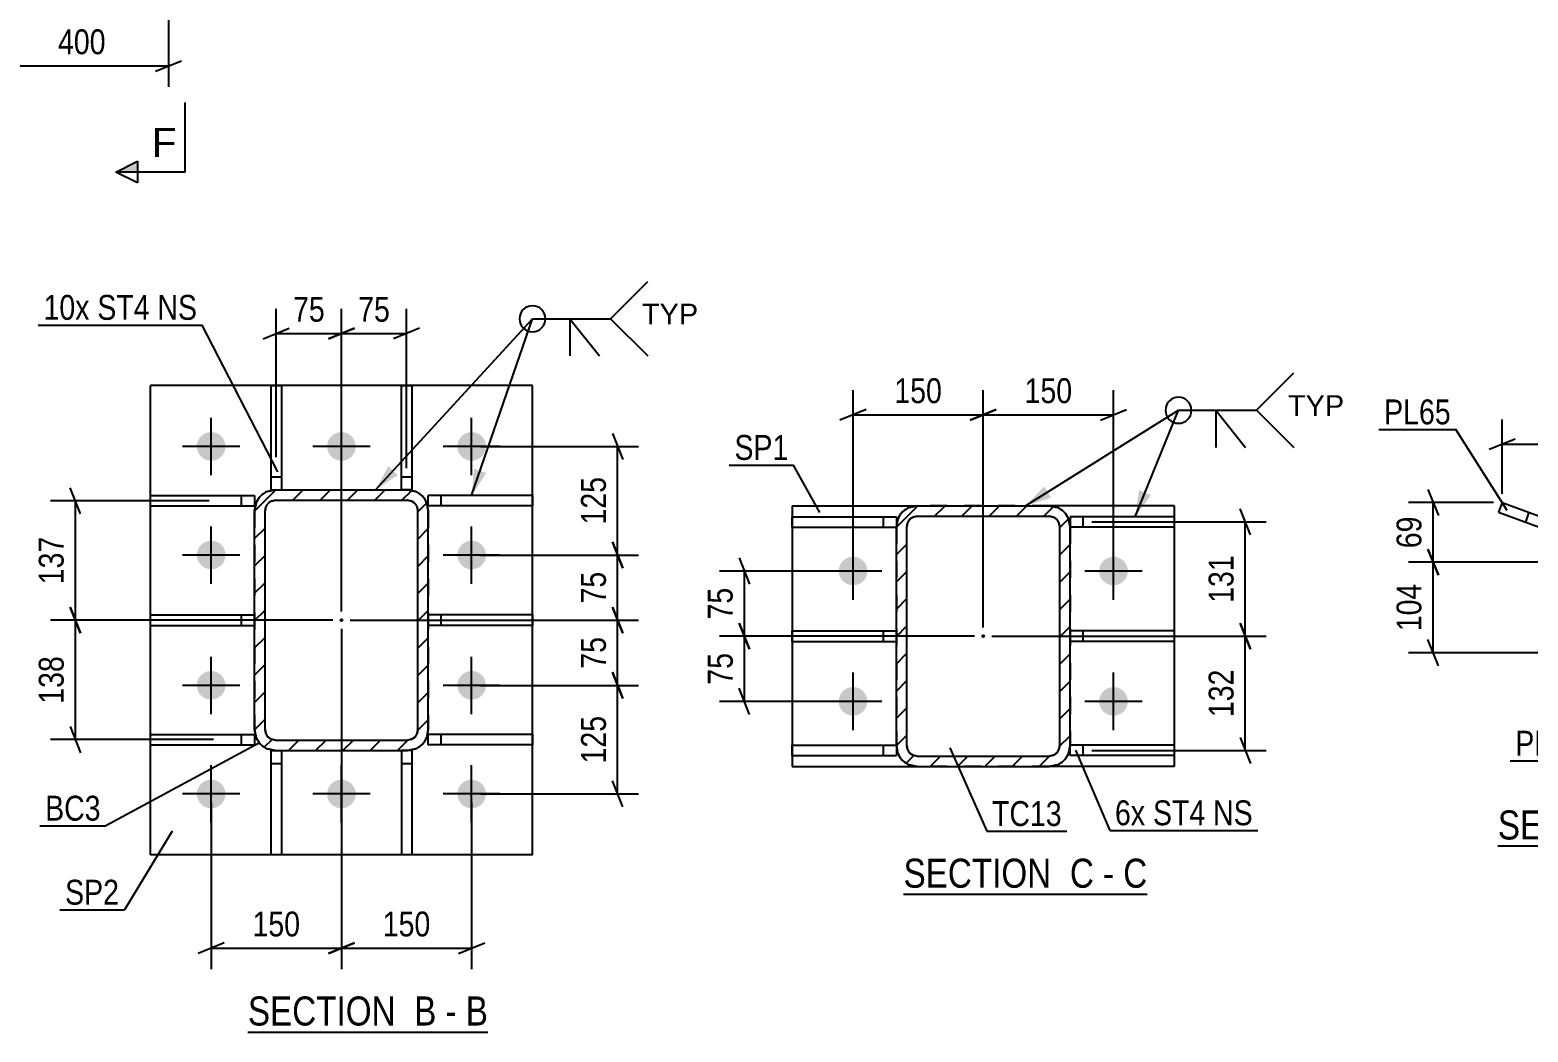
# Model space of a CAD drawing. Header units: millimetres. Extents: x 0 to 841, y 0 to 594.
# Drawn here: x 142.7 to 315.3, y 155.1 to 270.4 of the extents above; entities that cross this region are included whole.
import ezdxf

# ---------------------------------------------------------------- set-up
doc = ezdxf.new("R2010")
doc.units = ezdxf.units.MM
doc.linetypes.add('DXK_LINE_DOT2', pattern=[3.9198, 1.9599, -1.9599])
doc.styles.add('Arial', font='ARIAL.TTF', dxfattribs={"height": 0.2})
doc.styles.add('Arial Narrow', font='ARIALN.TTF', dxfattribs={"height": 0.2})

# ---------------------------------------------------------------- blocks, each defined once
blk = doc.blocks.new('Unknown-682121983-14 - 5598')
at = {"color": 6, "linetype": 'Continuous'}
blk.add_line((167.82, 155.09), (195.46, 155.09), dxfattribs=at)
at = {"color": 0, "linetype": 'Continuous'}
for points in [[(185.92, 155.84), (185.92, 159.34), (167.82, 159.34), (167.82, 155.84)], [(189.53, 155.84), (189.53, 159.34), (186.97, 159.34), (186.97, 155.84)], [(191.86, 155.84), (191.86, 159.34), (190.58, 159.34), (190.58, 155.84)], [(195.46, 155.84), (195.46, 159.34), (192.91, 159.34), (192.91, 155.84)]]:
    blk.add_wipeout(points, dxfattribs=at)
at = {"color": 7, "linetype": 'Continuous', "style": 'Arial Narrow'}
for s, p in [('SECTION ', (167.82, 155.84)), ('B', (186.97, 155.84)), ('B', (192.91, 155.84)), ('-', (190.58, 155.84))]:
    blk.add_text(s, height=3.34, dxfattribs=at).set_placement(p)
blk = doc.blocks.new('Unknown-682121983-15 - 5052')
at = {"color": 6, "linetype": 'Continuous'}
blk.add_line((243.33, 170.95), (271.4, 170.95), dxfattribs=at)
at = {"color": 0, "linetype": 'Continuous'}
for points in [[(261.44, 171.7), (261.44, 175.2), (243.33, 175.2), (243.33, 171.7)], [(265.25, 171.7), (265.25, 175.2), (262.49, 175.2), (262.49, 171.7)], [(267.58, 171.7), (267.58, 175.2), (266.3, 175.2), (266.3, 171.7)], [(271.4, 171.7), (271.4, 175.2), (268.63, 175.2), (268.63, 171.7)]]:
    blk.add_wipeout(points, dxfattribs=at)
at = {"color": 7, "linetype": 'Continuous', "style": 'Arial Narrow'}
for s, p in [('SECTION ', (243.33, 171.7)), ('C', (262.49, 171.7)), ('C', (268.63, 171.7)), ('-', (266.3, 171.7))]:
    blk.add_text(s, height=3.34, dxfattribs=at).set_placement(p)
blk = doc.blocks.new('Unknown-682121983-16 - 4889')
at = {"color": 6, "linetype": 'Continuous'}
blk.add_line((311.78, 176.5), (339.85, 176.5), dxfattribs=at)
at = {"color": 0, "linetype": 'Continuous'}
for points in [[(329.89, 177.25), (329.89, 180.75), (311.78, 180.75), (311.78, 177.25)], [(333.71, 177.25), (333.71, 180.75), (330.94, 180.75), (330.94, 177.25)], [(336.04, 177.25), (336.04, 180.75), (334.76, 180.75), (334.76, 177.25)], [(339.85, 177.25), (339.85, 180.75), (337.09, 180.75), (337.09, 177.25)]]:
    blk.add_wipeout(points, dxfattribs=at)
at = {"color": 7, "linetype": 'Continuous', "style": 'Arial Narrow'}
for s, p in [('SECTION ', (311.78, 177.25)), ('D', (330.94, 177.25)), ('D', (337.09, 177.25)), ('-', (334.76, 177.25))]:
    blk.add_text(s, height=3.34, dxfattribs=at).set_placement(p)
blk = doc.blocks.new('Part-682121983-5648 - 5598')
at = {"color": 2, "linetype": 'Continuous'}
for p, q in [((170.49, 217.49), (170.49, 229.49)), ((170.49, 229.49), (171.69, 229.49)), ((171.69, 229.49), (171.69, 217.49)), ((170.49, 217.49), (170.99, 217.49))]:
    blk.add_line(p, q, dxfattribs=at)
at = {"color": 7, "linetype": 'DXK_LINE_DOT2'}
for p, q in [((170.49, 218.99), (171.69, 218.99)), ((170.99, 217.49), (171.69, 217.49))]:
    blk.add_line(p, q, dxfattribs=at)
blk = doc.blocks.new('Part-682121983-5633 - 5598')
at = {"color": 2, "linetype": 'Continuous'}
for p, q in [((185.49, 187.49), (185.49, 175.49)), ((186.69, 187.49), (186.19, 187.49)), ((186.69, 187.49), (186.69, 175.49)), ((186.69, 175.49), (185.49, 175.49))]:
    blk.add_line(p, q, dxfattribs=at)
at = {"color": 7, "linetype": 'DXK_LINE_DOT2'}
for p, q in [((186.19, 187.49), (185.49, 187.49)), ((185.49, 185.99), (186.69, 185.99))]:
    blk.add_line(p, q, dxfattribs=at)
blk = doc.blocks.new('Part-682121983-5612 - 5598')
at = {"linetype": 'Continuous'}
h = blk.add_hatch(dxfattribs=at)
h.set_pattern_fill('', scale=0.7, style=0, pattern_type=0)
h.set_pattern_definition([(45, (168.5944, 189.8913), (-1.57154, 1.57154), [])])
h.paths.add_polyline_path([(168.59, 215.09), (168.59, 189.89), (168.78, 188.97), (169.3, 188.19), (170.08, 187.67), (170.99, 187.49), (186.19, 187.49), (187.11, 187.67), (187.89, 188.19), (188.41, 188.97), (188.59, 189.89), (188.59, 215.09), (188.41, 216.01), (187.89, 216.79), (187.11, 217.31), (186.19, 217.49), (170.99, 217.49), (170.08, 217.31), (169.3, 216.79), (168.78, 216.01)])
h.paths.add_polyline_path([(170.15, 215.94), (170.54, 216.2), (170.99, 216.29), (186.19, 216.29), (186.65, 216.2), (187.04, 215.94), (187.3, 215.55), (187.39, 215.09), (187.39, 189.89), (187.3, 189.43), (187.04, 189.04), (186.65, 188.78), (186.19, 188.69), (170.99, 188.69), (170.54, 188.78), (170.15, 189.04), (169.89, 189.43), (169.79, 189.89), (169.79, 215.09), (169.89, 215.55)])
blk.add_hatch(color=246, dxfattribs=at).paths.add_polyline_path([(178.59, 202.39, -1), (178.59, 202.59, -1)])
at = {"color": 7, "linetype": 'DXK_LINE_DOT2'}
for p, q in [((170.08, 217.31), (170.99, 217.49)), ((170.99, 217.49), (186.19, 217.49)), ((186.19, 217.49), (187.11, 217.31)), ((168.59, 215.09), (168.78, 216.01)), ((170.99, 216.29), (170.54, 216.2)), ((170.99, 216.29), (186.19, 216.29)), ((186.65, 216.2), (186.19, 216.29)), ((188.41, 216.01), (188.59, 215.09)), ((168.59, 215.09), (168.59, 189.89)), ((169.89, 215.55), (169.79, 215.09)), ((169.79, 189.89), (169.79, 215.09)), ((187.39, 215.09), (187.3, 215.55)), ((187.39, 189.89), (187.39, 215.09)), ((188.59, 215.09), (188.59, 189.89)), ((168.78, 188.97), (168.59, 189.89)), ((169.79, 189.89), (169.89, 189.43)), ((187.3, 189.43), (187.39, 189.89)), ((188.59, 189.89), (188.41, 188.97)), ((170.54, 188.78), (170.99, 188.69)), ((170.99, 188.69), (186.19, 188.69)), ((186.19, 188.69), (186.65, 188.78)), ((170.99, 187.49), (170.08, 187.67)), ((170.99, 187.49), (186.19, 187.49)), ((187.11, 187.67), (186.19, 187.49))]:
    blk.add_line(p, q, dxfattribs=at)
at = {"color": 2, "linetype": 'Continuous'}
for p, q in [((170.99, 217.49), (170.08, 217.31)), ((170.99, 217.49), (186.19, 217.49)), ((187.11, 217.31), (186.19, 217.49)), ((168.78, 216.01), (168.59, 215.09)), ((170.54, 216.2), (170.99, 216.29)), ((170.99, 216.29), (186.19, 216.29)), ((186.19, 216.29), (186.65, 216.2)), ((188.59, 215.09), (188.41, 216.01)), ((168.59, 189.89), (168.59, 215.09)), ((169.79, 215.09), (169.89, 215.55)), ((169.79, 189.89), (169.79, 215.09)), ((187.3, 215.55), (187.39, 215.09)), ((187.39, 189.89), (187.39, 215.09)), ((188.59, 189.89), (188.59, 215.09)), ((168.59, 189.89), (168.78, 188.97)), ((169.89, 189.43), (169.79, 189.89)), ((187.39, 189.89), (187.3, 189.43)), ((188.41, 188.97), (188.59, 189.89)), ((170.99, 188.69), (170.54, 188.78)), ((170.99, 188.69), (186.19, 188.69)), ((186.65, 188.78), (186.19, 188.69)), ((170.08, 187.67), (170.99, 187.49)), ((170.99, 187.49), (186.19, 187.49)), ((186.19, 187.49), (187.11, 187.67))]:
    blk.add_line(p, q, dxfattribs=at)
at = {"color": 246, "linetype": 'DXK_LINE_DOT2'}
blk.add_line((178.59, 202.49), (178.59, 202.49), dxfattribs=at)
at = {"color": 246, "linetype": 'Continuous'}
blk.add_circle((178.59, 202.49), 0.1, dxfattribs=at)
at = {"color": 7, "linetype": 'DXK_LINE_DOT2'}
for centre, radius, start, end in [((170.99, 215.09), 2.4, 112.5, 157.5), ((170.99, 215.09), 1.2, 112.5, 157.5), ((186.19, 215.09), 1.2, 22.5, 67.5), ((186.19, 215.09), 2.4, 22.5, 67.5), ((170.99, 189.89), 2.4, 202.5, 247.5), ((170.99, 189.89), 1.2, 202.5, 247.5), ((186.19, 189.89), 1.2, 292.5, 337.5), ((186.19, 189.89), 2.4, 292.5, 337.5)]:
    blk.add_arc(centre, radius, start, end, dxfattribs=at)
at = {"color": 2, "linetype": 'Continuous'}
for centre, radius, start, end in [((170.99, 215.09), 2.4, 112.5, 157.5), ((170.99, 215.09), 1.2, 112.5, 157.5), ((186.19, 215.09), 1.2, 22.5, 67.5), ((186.19, 215.09), 2.4, 22.5, 67.5), ((170.99, 189.89), 2.4, 202.5, 247.5), ((170.99, 189.89), 1.2, 202.5, 247.5), ((186.19, 189.89), 1.2, 292.5, 337.5), ((186.19, 189.89), 2.4, 292.5, 337.5)]:
    blk.add_arc(centre, radius, start, end, dxfattribs=at)
blk = doc.blocks.new('Part-682121983-5643 - 5598')
at = {"color": 2, "linetype": 'Continuous'}
for p, q in [((185.49, 217.49), (185.49, 229.49)), ((185.49, 229.49), (186.69, 229.49)), ((186.69, 229.49), (186.69, 217.49)), ((186.69, 217.49), (186.19, 217.49))]:
    blk.add_line(p, q, dxfattribs=at)
at = {"color": 7, "linetype": 'DXK_LINE_DOT2'}
for p, q in [((185.49, 218.99), (186.69, 218.99)), ((186.19, 217.49), (185.49, 217.49))]:
    blk.add_line(p, q, dxfattribs=at)
blk = doc.blocks.new('Bolt-682121983-5731 - 5598')
at = {"linetype": 'Continuous'}
for points in [[(161.94, 222.49, -1), (165.24, 222.49, -1)], [(176.94, 222.49, -1), (180.24, 222.49, -1)], [(191.94, 222.49, -1), (195.24, 222.49, -1)], [(161.94, 209.99, -1), (165.24, 209.99, -1)], [(191.94, 209.99, -1), (195.24, 209.99, -1)], [(161.94, 194.99, -1), (165.24, 194.99, -1)], [(191.94, 194.99, -1), (195.24, 194.99, -1)], [(161.94, 182.49, -1), (165.24, 182.49, -1)], [(176.94, 182.49, -1), (180.24, 182.49, -1)], [(191.94, 182.49, -1), (195.24, 182.49, -1)]]:
    blk.add_hatch(color=1, dxfattribs=at).paths.add_polyline_path(points)
at = {"color": 1, "linetype": 'Continuous'}
for p, q in [((163.59, 219.19), (163.59, 225.79)), ((178.59, 219.19), (178.59, 225.79)), ((193.59, 219.19), (193.59, 225.79)), ((166.89, 222.49), (160.29, 222.49)), ((181.89, 222.49), (175.29, 222.49)), ((196.89, 222.49), (190.29, 222.49)), ((163.59, 206.69), (163.59, 213.29)), ((193.59, 206.69), (193.59, 213.29)), ((166.89, 209.99), (160.29, 209.99)), ((196.89, 209.99), (190.29, 209.99)), ((163.59, 191.69), (163.59, 198.29)), ((193.59, 191.69), (193.59, 198.29)), ((166.89, 194.99), (160.29, 194.99)), ((196.89, 194.99), (190.29, 194.99)), ((163.59, 179.19), (163.59, 185.79)), ((178.59, 179.19), (178.59, 185.79)), ((193.59, 179.19), (193.59, 185.79)), ((166.89, 182.49), (160.29, 182.49)), ((181.89, 182.49), (175.29, 182.49)), ((196.89, 182.49), (190.29, 182.49))]:
    blk.add_line(p, q, dxfattribs=at)
blk = doc.blocks.new('Part-682121983-5618 - 5598')
at = {"color": 2, "linetype": 'Continuous'}
for p, q in [((156.59, 175.49), (156.59, 229.49)), ((200.59, 229.49), (156.59, 229.49)), ((200.59, 175.49), (200.59, 229.49)), ((200.59, 175.49), (156.59, 175.49))]:
    blk.add_line(p, q, dxfattribs=at)
blk = doc.blocks.new('Part-682121983-5638 - 5598')
at = {"color": 2, "linetype": 'Continuous'}
for p, q in [((170.49, 175.49), (170.49, 187.49)), ((170.49, 187.49), (170.99, 187.49)), ((171.69, 187.49), (171.69, 175.49)), ((171.69, 175.49), (170.49, 175.49))]:
    blk.add_line(p, q, dxfattribs=at)
at = {"color": 7, "linetype": 'DXK_LINE_DOT2'}
for p, q in [((170.99, 187.49), (171.69, 187.49)), ((170.49, 185.99), (171.69, 185.99))]:
    blk.add_line(p, q, dxfattribs=at)
blk = doc.blocks.new('Part-682121983-5653 - 5598')
at = {"color": 2, "linetype": 'Continuous'}
for p, q in [((156.59, 201.89), (156.59, 203.09)), ((156.59, 203.09), (168.59, 203.09)), ((156.59, 201.89), (168.59, 201.89))]:
    blk.add_line(p, q, dxfattribs=at)
at = {"color": 7, "linetype": 'DXK_LINE_DOT2'}
for p, q in [((167.09, 201.89), (167.09, 203.09)), ((168.59, 203.09), (168.59, 201.89))]:
    blk.add_line(p, q, dxfattribs=at)
blk = doc.blocks.new('Part-682121983-5658 - 5598')
at = {"color": 2, "linetype": 'Continuous'}
for p, q in [((156.59, 215.64), (156.59, 216.84)), ((156.59, 216.84), (168.59, 216.84)), ((168.59, 216.84), (168.59, 215.64)), ((156.59, 215.64), (168.59, 215.64))]:
    blk.add_line(p, q, dxfattribs=at)
at = {"color": 7, "linetype": 'DXK_LINE_DOT2'}
blk.add_line((167.09, 215.64), (167.09, 216.84), dxfattribs=at)
blk = doc.blocks.new('Part-682121983-5663 - 5598')
at = {"color": 2, "linetype": 'Continuous'}
for p, q in [((156.59, 188.14), (156.59, 189.34)), ((156.59, 189.34), (168.59, 189.34)), ((156.59, 188.14), (168.59, 188.14)), ((168.59, 189.34), (168.59, 188.14))]:
    blk.add_line(p, q, dxfattribs=at)
at = {"color": 7, "linetype": 'DXK_LINE_DOT2'}
blk.add_line((167.09, 188.14), (167.09, 189.34), dxfattribs=at)
blk = doc.blocks.new('Part-682121983-5668 - 5598')
at = {"color": 2, "linetype": 'Continuous'}
for p, q in [((200.59, 203.09), (188.59, 203.09)), ((200.59, 201.89), (188.59, 201.89)), ((200.59, 203.09), (200.59, 201.89))]:
    blk.add_line(p, q, dxfattribs=at)
at = {"color": 7, "linetype": 'DXK_LINE_DOT2'}
for p, q in [((188.59, 203.09), (188.59, 201.89)), ((190.09, 201.89), (190.09, 203.09))]:
    blk.add_line(p, q, dxfattribs=at)
blk = doc.blocks.new('Part-682121983-5673 - 5598')
at = {"color": 2, "linetype": 'Continuous'}
for p, q in [((200.59, 216.84), (188.59, 216.84)), ((188.59, 215.64), (188.59, 216.84)), ((200.59, 216.84), (200.59, 215.64)), ((200.59, 215.64), (188.59, 215.64))]:
    blk.add_line(p, q, dxfattribs=at)
at = {"color": 7, "linetype": 'DXK_LINE_DOT2'}
blk.add_line((190.09, 215.64), (190.09, 216.84), dxfattribs=at)
blk = doc.blocks.new('Part-682121983-5678 - 5598')
at = {"color": 2, "linetype": 'Continuous'}
for p, q in [((200.59, 189.34), (188.59, 189.34)), ((188.59, 188.14), (188.59, 189.34)), ((200.59, 188.14), (188.59, 188.14)), ((200.59, 189.34), (200.59, 188.14))]:
    blk.add_line(p, q, dxfattribs=at)
at = {"color": 7, "linetype": 'DXK_LINE_DOT2'}
blk.add_line((190.09, 188.14), (190.09, 189.34), dxfattribs=at)
blk = doc.blocks.new('Bolt-682121983-5068 - 5052')
at = {"linetype": 'Continuous'}
for points in [[(235.86, 208.15, -1), (239.16, 208.15, -1)], [(265.86, 208.15, -1), (269.16, 208.15, -1)], [(235.86, 193.15, -1), (239.16, 193.15, -1)], [(265.86, 193.15, -1), (269.16, 193.15, -1)]]:
    blk.add_hatch(color=1, dxfattribs=at).paths.add_polyline_path(points)
at = {"color": 1, "linetype": 'Continuous'}
for p, q in [((237.51, 204.85), (237.51, 211.45)), ((267.51, 204.85), (267.51, 211.45)), ((240.81, 208.15), (234.21, 208.15)), ((270.81, 208.15), (264.21, 208.15)), ((237.51, 189.85), (237.51, 196.45)), ((267.51, 189.85), (267.51, 196.45)), ((240.81, 193.15), (234.21, 193.15)), ((270.81, 193.15), (264.21, 193.15))]:
    blk.add_line(p, q, dxfattribs=at)
blk = doc.blocks.new('Part-682121983-5138 - 5052')
at = {"color": 2, "linetype": 'Continuous'}
for p, q in [((230.51, 186.9), (230.51, 188.1)), ((230.51, 188.1), (242.51, 188.1)), ((230.51, 186.9), (242.51, 186.9)), ((242.51, 188.05), (242.51, 186.9))]:
    blk.add_line(p, q, dxfattribs=at)
at = {"color": 7, "linetype": 'DXK_LINE_DOT2'}
for p, q in [((241.01, 186.9), (241.01, 188.1)), ((242.51, 188.05), (242.51, 188.1)), ((242.51, 188.1), (242.51, 188.05))]:
    blk.add_line(p, q, dxfattribs=at)
blk = doc.blocks.new('Part-682121983-5091 - 5052')
at = {"color": 2, "linetype": 'Continuous'}
for p, q in [((230.51, 215.65), (230.51, 185.65)), ((230.51, 215.65), (244.91, 215.65)), ((274.51, 215.65), (260.11, 215.65)), ((274.51, 215.65), (274.51, 185.65)), ((230.51, 185.65), (244.91, 185.65)), ((274.51, 185.65), (260.11, 185.65))]:
    blk.add_line(p, q, dxfattribs=at)
at = {"color": 7, "linetype": 'DXK_LINE_DOT2'}
for p, q in [((260.11, 215.65), (244.91, 215.65)), ((260.11, 185.65), (244.91, 185.65))]:
    blk.add_line(p, q, dxfattribs=at)
blk = doc.blocks.new('Part-682121983-5128 - 5052')
at = {"color": 2, "linetype": 'Continuous'}
for p, q in [((230.51, 200.05), (230.51, 201.25)), ((230.51, 201.25), (242.51, 201.25)), ((230.51, 200.05), (242.51, 200.05))]:
    blk.add_line(p, q, dxfattribs=at)
at = {"color": 7, "linetype": 'DXK_LINE_DOT2'}
for p, q in [((241.01, 200.05), (241.01, 201.25)), ((242.51, 201.25), (242.51, 200.05))]:
    blk.add_line(p, q, dxfattribs=at)
blk = doc.blocks.new('Part-682121983-5085 - 5052')
at = {"linetype": 'Continuous'}
h = blk.add_hatch(dxfattribs=at)
h.set_pattern_fill('', scale=0.7, style=0, pattern_type=0)
h.set_pattern_definition([(45, (242.5078, 188.0506), (-1.57154, 1.57154), [])])
h.paths.add_polyline_path([(242.51, 213.25), (242.51, 188.05), (242.69, 187.13), (243.21, 186.35), (243.99, 185.83), (244.91, 185.65), (260.11, 185.65), (261.03, 185.83), (261.8, 186.35), (262.33, 187.13), (262.51, 188.05), (262.51, 213.25), (262.33, 214.17), (261.8, 214.95), (261.03, 215.47), (260.11, 215.65), (244.91, 215.65), (243.99, 215.47), (243.21, 214.95), (242.69, 214.17)])
h.paths.add_polyline_path([(244.06, 214.1), (244.45, 214.36), (244.91, 214.45), (260.11, 214.45), (260.57, 214.36), (260.96, 214.1), (261.22, 213.71), (261.31, 213.25), (261.31, 188.05), (261.22, 187.59), (260.96, 187.2), (260.57, 186.94), (260.11, 186.85), (244.91, 186.85), (244.45, 186.94), (244.06, 187.2), (243.8, 187.59), (243.71, 188.05), (243.71, 213.25), (243.8, 213.71)])
blk.add_hatch(color=246, dxfattribs=at).paths.add_polyline_path([(252.51, 200.55, -1), (252.51, 200.75, -1)])
at = {"color": 7, "linetype": 'DXK_LINE_DOT2'}
for p, q in [((242.51, 213.25), (242.69, 214.17)), ((243.99, 215.47), (244.91, 215.65)), ((244.91, 214.45), (244.45, 214.36)), ((244.91, 215.65), (260.11, 215.65)), ((244.91, 214.45), (260.11, 214.45)), ((260.11, 215.65), (261.03, 215.47)), ((260.57, 214.36), (260.11, 214.45)), ((262.33, 214.17), (262.51, 213.25)), ((242.51, 213.25), (242.51, 188.05)), ((243.8, 213.71), (243.71, 213.25)), ((243.71, 188.05), (243.71, 213.25)), ((261.31, 213.25), (261.22, 213.71)), ((261.31, 188.05), (261.31, 213.25)), ((262.51, 213.25), (262.51, 188.05)), ((242.69, 187.13), (242.51, 188.05)), ((243.71, 188.05), (243.8, 187.59)), ((244.45, 186.94), (244.91, 186.85)), ((244.91, 186.85), (260.11, 186.85)), ((260.11, 186.85), (260.57, 186.94)), ((261.22, 187.59), (261.31, 188.05)), ((262.51, 188.05), (262.33, 187.13)), ((244.91, 185.65), (243.99, 185.83)), ((244.91, 185.65), (260.11, 185.65)), ((261.03, 185.83), (260.11, 185.65))]:
    blk.add_line(p, q, dxfattribs=at)
at = {"color": 2, "linetype": 'Continuous'}
for p, q in [((242.69, 214.17), (242.51, 213.25)), ((244.91, 215.65), (243.99, 215.47)), ((244.45, 214.36), (244.91, 214.45)), ((244.91, 215.65), (260.11, 215.65)), ((244.91, 214.45), (260.11, 214.45)), ((261.03, 215.47), (260.11, 215.65)), ((260.11, 214.45), (260.57, 214.36)), ((262.51, 213.25), (262.33, 214.17)), ((242.51, 188.05), (242.51, 213.25)), ((243.71, 213.25), (243.8, 213.71)), ((243.71, 188.05), (243.71, 213.25)), ((261.22, 213.71), (261.31, 213.25)), ((261.31, 188.05), (261.31, 213.25)), ((262.51, 188.05), (262.51, 213.25)), ((242.51, 188.05), (242.69, 187.13)), ((243.8, 187.59), (243.71, 188.05)), ((244.91, 186.85), (244.45, 186.94)), ((244.91, 186.85), (260.11, 186.85)), ((260.57, 186.94), (260.11, 186.85)), ((261.31, 188.05), (261.22, 187.59)), ((262.33, 187.13), (262.51, 188.05)), ((243.99, 185.83), (244.91, 185.65)), ((244.91, 185.65), (260.11, 185.65)), ((260.11, 185.65), (261.03, 185.83))]:
    blk.add_line(p, q, dxfattribs=at)
at = {"color": 246, "linetype": 'DXK_LINE_DOT2'}
blk.add_line((252.51, 200.65), (252.51, 200.65), dxfattribs=at)
at = {"color": 246, "linetype": 'Continuous'}
blk.add_circle((252.51, 200.65), 0.1, dxfattribs=at)
at = {"color": 7, "linetype": 'DXK_LINE_DOT2'}
for centre, radius, start, end in [((244.91, 213.25), 2.4, 112.5, 157.5), ((244.91, 213.25), 1.2, 112.5, 157.5), ((260.11, 213.25), 1.2, 22.5, 67.5), ((260.11, 213.25), 2.4, 22.5, 67.5), ((244.91, 188.05), 2.4, 202.5, 247.5), ((244.91, 188.05), 1.2, 202.5, 247.5), ((260.11, 188.05), 1.2, 292.5, 337.5), ((260.11, 188.05), 2.4, 292.5, 337.5)]:
    blk.add_arc(centre, radius, start, end, dxfattribs=at)
at = {"color": 2, "linetype": 'Continuous'}
for centre, radius, start, end in [((244.91, 213.25), 2.4, 112.5, 157.5), ((244.91, 213.25), 1.2, 112.5, 157.5), ((260.11, 213.25), 1.2, 22.5, 67.5), ((260.11, 213.25), 2.4, 22.5, 67.5), ((244.91, 188.05), 2.4, 202.5, 247.5), ((244.91, 188.05), 1.2, 202.5, 247.5), ((260.11, 188.05), 1.2, 292.5, 337.5), ((260.11, 188.05), 2.4, 292.5, 337.5)]:
    blk.add_arc(centre, radius, start, end, dxfattribs=at)
blk = doc.blocks.new('Part-682121983-5133 - 5052')
at = {"color": 2, "linetype": 'Continuous'}
for p, q in [((230.51, 213.2), (230.51, 214.4)), ((230.51, 214.4), (242.51, 214.4)), ((242.51, 214.4), (242.51, 213.25)), ((230.51, 213.2), (242.51, 213.2))]:
    blk.add_line(p, q, dxfattribs=at)
at = {"color": 7, "linetype": 'DXK_LINE_DOT2'}
for p, q in [((241.01, 213.2), (241.01, 214.4)), ((242.51, 213.25), (242.51, 213.2))]:
    blk.add_line(p, q, dxfattribs=at)
blk = doc.blocks.new('Part-682121983-5143 - 5052')
at = {"color": 2, "linetype": 'Continuous'}
for p, q in [((274.51, 201.25), (262.51, 201.25)), ((274.51, 201.25), (274.51, 200.05)), ((274.51, 200.05), (262.51, 200.05))]:
    blk.add_line(p, q, dxfattribs=at)
at = {"color": 7, "linetype": 'DXK_LINE_DOT2'}
for p, q in [((262.51, 201.25), (262.51, 200.05)), ((264.01, 200.05), (264.01, 201.25))]:
    blk.add_line(p, q, dxfattribs=at)
blk = doc.blocks.new('Part-682121983-5148 - 5052')
at = {"color": 2, "linetype": 'Continuous'}
for p, q in [((274.51, 214.4), (262.51, 214.4)), ((262.51, 214.4), (262.51, 213.25)), ((274.51, 214.4), (274.51, 213.2)), ((274.51, 213.2), (262.51, 213.2))]:
    blk.add_line(p, q, dxfattribs=at)
at = {"color": 7, "linetype": 'DXK_LINE_DOT2'}
for p, q in [((264.01, 213.2), (264.01, 214.4)), ((262.51, 213.25), (262.51, 213.2))]:
    blk.add_line(p, q, dxfattribs=at)
blk = doc.blocks.new('Part-682121983-5153 - 5052')
at = {"color": 2, "linetype": 'Continuous'}
for p, q in [((274.51, 188.1), (262.51, 188.1)), ((274.51, 188.1), (274.51, 186.9)), ((262.51, 186.9), (262.51, 188.05)), ((274.51, 186.9), (262.51, 186.9))]:
    blk.add_line(p, q, dxfattribs=at)
at = {"color": 7, "linetype": 'DXK_LINE_DOT2'}
for p, q in [((262.51, 188.05), (262.51, 188.1)), ((262.51, 188.1), (262.51, 188.05)), ((264.01, 186.9), (264.01, 188.1))]:
    blk.add_line(p, q, dxfattribs=at)
blk = doc.blocks.new('Part-682121983-4968 - 4889')
at = {"color": 2, "linetype": 'Continuous'}
for p, q in [((312.26, 216.03), (311.85, 214.91)), ((312.26, 216.03), (331.11, 209.17)), ((311.85, 214.91), (330.7, 208.04)), ((315.35, 214.91), (314.94, 213.78)), ((331.11, 209.17), (330.7, 208.04))]:
    blk.add_line(p, q, dxfattribs=at)
at = {"color": 7, "linetype": 'DXK_LINE_DOT2'}
blk.add_line((327.29, 209.29), (327.7, 210.41), dxfattribs=at)
blk = doc.blocks.new('StraightDimension-682121983-34850 - 5917')
at = {"color": 7, "linetype": 'Continuous'}
for p, q in [((138.69, 277.33), (138.69, 263.88)), ((158.69, 276.08), (158.69, 263.88)), ((140.19, 266.88), (137.19, 265.68)), ((138.69, 266.28), (158.69, 266.28)), ((157.19, 265.68), (160.19, 266.88))]:
    blk.add_line(p, q, dxfattribs=at)
at = {"color": 0}
blk.add_wipeout([(152.04, 267.03), (152.04, 271.23), (145.35, 271.23), (145.35, 267.03)], dxfattribs=at)
at = {"color": 3, "style": 'Arial Narrow'}
blk.add_text('400', height=2.863, dxfattribs=at).set_placement((145.95, 267.63))
blk = doc.blocks.new('StraightDimension-682121983-5781 - 5598')
at = {"color": 7, "linetype": 'Continuous'}
for p, q in [((148.55, 200.99), (147.35, 203.99)), ((177.59, 202.49), (145.1, 202.49)), ((147.95, 188.74), (147.95, 202.49)), ((147.35, 190.24), (148.55, 187.24)), ((163.87, 188.74), (145.1, 188.74))]:
    blk.add_line(p, q, dxfattribs=at)
at = {"color": 0}
blk.add_wipeout([(147.2, 198.96), (143, 198.96), (143, 192.27), (147.2, 192.27)], dxfattribs=at)
at = {"color": 3, "style": 'Arial Narrow'}
blk.add_text('138', height=2.863, rotation=90.0002, dxfattribs=at).set_placement((146.6, 192.87))
blk = doc.blocks.new('StraightDimension-682121983-5746 - 5598')
at = {"color": 7, "linetype": 'Continuous'}
for p, q in [((178.59, 203.49), (178.59, 238.34)), ((186.09, 219.99), (186.09, 238.34)), ((177.09, 234.89), (180.09, 236.09)), ((178.59, 235.49), (186.09, 235.49)), ((187.59, 236.09), (184.59, 234.89))]:
    blk.add_line(p, q, dxfattribs=at)
at = {"color": 0}
blk.add_wipeout([(184.77, 236.24), (184.77, 240.44), (179.92, 240.44), (179.92, 236.24)], dxfattribs=at)
at = {"color": 3, "style": 'Arial Narrow'}
blk.add_text('75', height=2.863, dxfattribs=at).set_placement((180.52, 236.84))
blk = doc.blocks.new('StraightDimension-682121983-31390 - 5598')
at = {"color": 7, "linetype": 'Continuous'}
for p, q in [((209.8, 211.49), (211, 208.49)), ((194.59, 209.99), (212.8, 209.99)), ((210.4, 202.49), (210.4, 209.99)), ((211, 200.99), (209.8, 203.99)), ((179.59, 202.49), (212.8, 202.49))]:
    blk.add_line(p, q, dxfattribs=at)
at = {"color": 0}
blk.add_wipeout([(209.65, 208.67), (205.45, 208.67), (205.45, 203.81), (209.65, 203.81)], dxfattribs=at)
at = {"color": 3, "style": 'Arial Narrow'}
blk.add_text('75', height=2.863, rotation=90.0002, dxfattribs=at).set_placement((209.05, 204.41))
blk = doc.blocks.new('StraightDimension-682121983-31326 - 5598')
at = {"color": 7, "linetype": 'Continuous'}
for p, q in [((178.59, 201.49), (178.59, 162.34)), ((163.59, 181.49), (163.59, 162.34)), ((165.09, 165.34), (162.09, 164.14)), ((163.59, 164.74), (178.59, 164.74)), ((177.09, 164.14), (180.09, 165.34))]:
    blk.add_line(p, q, dxfattribs=at)
at = {"color": 0}
blk.add_wipeout([(174.44, 165.49), (174.44, 169.69), (167.75, 169.69), (167.75, 165.49)], dxfattribs=at)
at = {"color": 3, "style": 'Arial Narrow'}
blk.add_text('150', height=2.863, dxfattribs=at).set_placement((168.35, 166.09))
blk = doc.blocks.new('StraightDimension-682121983-5754 - 5598')
at = {"color": 7, "linetype": 'Continuous'}
for p, q in [((171.09, 221.27), (171.09, 238.34)), ((178.59, 203.49), (178.59, 238.34)), ((169.59, 234.89), (172.59, 236.09)), ((171.09, 235.49), (178.59, 235.49)), ((180.09, 236.09), (177.09, 234.89))]:
    blk.add_line(p, q, dxfattribs=at)
at = {"color": 0}
blk.add_wipeout([(177.27, 236.24), (177.27, 240.44), (172.42, 240.44), (172.42, 236.24)], dxfattribs=at)
at = {"color": 3, "style": 'Arial Narrow'}
blk.add_text('75', height=2.863, dxfattribs=at).set_placement((173.02, 236.84))
blk = doc.blocks.new('StraightDimension-682121983-5765 - 5598')
at = {"color": 7, "linetype": 'Continuous'}
for p, q in [((148.55, 214.74), (147.35, 217.74)), ((163.37, 216.24), (145.1, 216.24)), ((147.95, 202.49), (147.95, 216.24)), ((147.35, 203.99), (148.55, 200.99)), ((177.59, 202.49), (145.1, 202.49))]:
    blk.add_line(p, q, dxfattribs=at)
at = {"color": 0}
blk.add_wipeout([(147.2, 212.71), (143, 212.71), (143, 206.02), (147.2, 206.02)], dxfattribs=at)
at = {"color": 3, "style": 'Arial Narrow'}
blk.add_text('137', height=2.863, rotation=90.0002, dxfattribs=at).set_placement((146.6, 206.62))
blk = doc.blocks.new('StraightDimension-682121983-31392 - 5598')
at = {"color": 7, "linetype": 'Continuous'}
for p, q in [((194.59, 194.99), (212.8, 194.99)), ((209.8, 196.49), (211, 193.49)), ((210.4, 182.49), (210.4, 194.99)), ((211, 180.99), (209.8, 183.99)), ((194.59, 182.49), (212.8, 182.49))]:
    blk.add_line(p, q, dxfattribs=at)
at = {"color": 0}
blk.add_wipeout([(209.65, 192.08), (205.45, 192.08), (205.45, 185.4), (209.65, 185.4)], dxfattribs=at)
at = {"color": 3, "style": 'Arial Narrow'}
blk.add_text('125', height=2.863, rotation=90.0002, dxfattribs=at).set_placement((209.05, 186))
blk = doc.blocks.new('StraightDimension-682121983-31328 - 5598')
at = {"color": 7, "linetype": 'Continuous'}
for p, q in [((178.59, 201.49), (178.59, 162.34)), ((193.59, 181.49), (193.59, 162.34)), ((180.09, 165.34), (177.09, 164.14)), ((178.59, 164.74), (193.59, 164.74)), ((192.09, 164.14), (195.09, 165.34))]:
    blk.add_line(p, q, dxfattribs=at)
at = {"color": 0}
blk.add_wipeout([(189.44, 165.49), (189.44, 169.69), (182.75, 169.69), (182.75, 165.49)], dxfattribs=at)
at = {"color": 3, "style": 'Arial Narrow'}
blk.add_text('150', height=2.863, dxfattribs=at).set_placement((183.35, 166.09))
blk = doc.blocks.new('StraightDimension-682121983-31389 - 5598')
at = {"color": 7, "linetype": 'Continuous'}
for p, q in [((209.8, 223.99), (211, 220.99)), ((194.59, 222.49), (212.8, 222.49)), ((210.4, 209.99), (210.4, 222.49)), ((211, 208.49), (209.8, 211.49)), ((194.59, 209.99), (212.8, 209.99))]:
    blk.add_line(p, q, dxfattribs=at)
at = {"color": 0}
blk.add_wipeout([(209.65, 219.58), (205.45, 219.58), (205.45, 212.9), (209.65, 212.9)], dxfattribs=at)
at = {"color": 3, "style": 'Arial Narrow'}
blk.add_text('125', height=2.863, rotation=90.0002, dxfattribs=at).set_placement((209.05, 213.5))
blk = doc.blocks.new('StraightDimension-682121983-31391 - 5598')
at = {"color": 7, "linetype": 'Continuous'}
for p, q in [((209.8, 203.99), (211, 200.99)), ((179.59, 202.49), (212.8, 202.49)), ((210.4, 194.99), (210.4, 202.49)), ((194.59, 194.99), (212.8, 194.99)), ((211, 193.49), (209.8, 196.49))]:
    blk.add_line(p, q, dxfattribs=at)
at = {"color": 0}
blk.add_wipeout([(209.65, 201.17), (205.45, 201.17), (205.45, 196.31), (209.65, 196.31)], dxfattribs=at)
at = {"color": 3, "style": 'Arial Narrow'}
blk.add_text('75', height=2.863, rotation=90.0002, dxfattribs=at).set_placement((209.05, 196.91))
blk = doc.blocks.new('StraightDimension-682121983-5179 - 5052')
at = {"color": 7, "linetype": 'Continuous'}
for p, q in [((224.4, 202.15), (225.6, 199.15)), ((251.51, 200.65), (222.15, 200.65)), ((225, 193.15), (225, 200.65)), ((225.6, 191.65), (224.4, 194.65)), ((236.51, 193.15), (222.15, 193.15))]:
    blk.add_line(p, q, dxfattribs=at)
at = {"color": 0}
blk.add_wipeout([(224.25, 199.33), (220.05, 199.33), (220.05, 194.47), (224.25, 194.47)], dxfattribs=at)
at = {"color": 3, "style": 'Arial Narrow'}
blk.add_text('75', height=2.863, rotation=90.0002, dxfattribs=at).set_placement((223.65, 195.07))
blk = doc.blocks.new('StraightDimension-682121983-5187 - 5052')
at = {"color": 7, "linetype": 'Continuous'}
for p, q in [((224.4, 209.65), (225.6, 206.65)), ((236.51, 208.15), (222.15, 208.15)), ((225, 200.65), (225, 208.15)), ((225.6, 199.15), (224.4, 202.15)), ((251.51, 200.65), (222.15, 200.65))]:
    blk.add_line(p, q, dxfattribs=at)
at = {"color": 0}
blk.add_wipeout([(224.25, 206.83), (220.05, 206.83), (220.05, 201.97), (224.25, 201.97)], dxfattribs=at)
at = {"color": 3, "style": 'Arial Narrow'}
blk.add_text('75', height=2.863, rotation=90.0002, dxfattribs=at).set_placement((223.65, 202.57))
blk = doc.blocks.new('StraightDimension-682121983-5196 - 5052')
at = {"color": 7, "linetype": 'Continuous'}
for p, q in [((283.28, 212.3), (282.08, 215.3)), ((265.01, 213.8), (285.08, 213.8)), ((282.68, 200.65), (282.68, 213.8)), ((282.08, 202.15), (283.28, 199.15)), ((253.51, 200.65), (285.08, 200.65))]:
    blk.add_line(p, q, dxfattribs=at)
at = {"color": 0}
blk.add_wipeout([(281.93, 210.57), (277.73, 210.57), (277.73, 203.88), (281.93, 203.88)], dxfattribs=at)
at = {"color": 3, "style": 'Arial Narrow'}
blk.add_text('131', height=2.863, rotation=90.0002, dxfattribs=at).set_placement((281.33, 204.48))
blk = doc.blocks.new('StraightDimension-682121983-5200 - 5052')
at = {"color": 7, "linetype": 'Continuous'}
for p, q in [((283.28, 199.15), (282.08, 202.15)), ((253.51, 200.65), (285.08, 200.65)), ((282.68, 187.5), (282.68, 200.65)), ((282.08, 189), (283.28, 186)), ((265.01, 187.5), (285.08, 187.5))]:
    blk.add_line(p, q, dxfattribs=at)
at = {"color": 0}
blk.add_wipeout([(281.93, 197.42), (277.73, 197.42), (277.73, 190.73), (281.93, 190.73)], dxfattribs=at)
at = {"color": 3, "style": 'Arial Narrow'}
blk.add_text('132', height=2.863, rotation=90.0002, dxfattribs=at).set_placement((281.33, 191.33))
blk = doc.blocks.new('StraightDimension-682121983-5205 - 5052')
at = {"color": 7, "linetype": 'Continuous'}
for p, q in [((237.51, 209.15), (237.51, 228.97)), ((252.51, 201.65), (252.51, 228.97)), ((239.01, 226.72), (236.01, 225.52)), ((237.51, 226.12), (252.51, 226.12)), ((251.01, 225.52), (254.01, 226.72))]:
    blk.add_line(p, q, dxfattribs=at)
at = {"color": 0}
blk.add_wipeout([(248.35, 226.87), (248.35, 231.07), (241.67, 231.07), (241.67, 226.87)], dxfattribs=at)
at = {"color": 3, "style": 'Arial Narrow'}
blk.add_text('150', height=2.863, dxfattribs=at).set_placement((242.27, 227.47))
blk = doc.blocks.new('StraightDimension-682121983-5214 - 5052')
at = {"color": 7, "linetype": 'Continuous'}
for p, q in [((252.51, 201.65), (252.51, 228.97)), ((267.51, 209.15), (267.51, 228.97)), ((254.01, 226.72), (251.01, 225.52)), ((252.51, 226.12), (267.51, 226.12)), ((266.01, 225.52), (269.01, 226.72))]:
    blk.add_line(p, q, dxfattribs=at)
at = {"color": 0}
blk.add_wipeout([(263.35, 226.87), (263.35, 231.07), (256.67, 231.07), (256.67, 226.87)], dxfattribs=at)
at = {"color": 3, "style": 'Arial Narrow'}
blk.add_text('150', height=2.863, dxfattribs=at).set_placement((257.27, 227.47))
blk = doc.blocks.new('StraightDimension-682121983-5014 - 4889')
at = {"color": 7, "linetype": 'Continuous'}
for p, q in [((312.26, 217.03), (312.26, 225.59)), ((331.06, 210.19), (331.06, 225.59)), ((313.76, 223.34), (310.76, 222.14)), ((312.26, 222.74), (331.06, 222.74)), ((329.56, 222.14), (332.56, 223.34))]:
    blk.add_line(p, q, dxfattribs=at)
at = {"color": 0}
blk.add_wipeout([(325, 223.49), (325, 227.69), (318.32, 227.69), (318.32, 223.49)], dxfattribs=at)
at = {"color": 3, "style": 'Arial Narrow'}
blk.add_text('188', height=2.863, dxfattribs=at).set_placement((318.92, 224.09))
blk = doc.blocks.new('StraightDimension-682121983-5033 - 4889')
at = {"color": 7, "linetype": 'Continuous'}
for p, q in [((303.72, 210.67), (304.92, 207.67)), ((330.11, 209.17), (301.47, 209.17)), ((304.32, 198.75), (304.32, 209.17)), ((304.92, 197.25), (303.72, 200.25)), ((341.06, 198.75), (301.47, 198.75))]:
    blk.add_line(p, q, dxfattribs=at)
at = {"color": 0}
blk.add_wipeout([(303.57, 207.3), (299.37, 207.3), (299.37, 200.62), (303.57, 200.62)], dxfattribs=at)
at = {"color": 3, "style": 'Arial Narrow'}
blk.add_text('104', height=2.863, rotation=90.0002, dxfattribs=at).set_placement((302.97, 201.22))
blk = doc.blocks.new('StraightDimension-682121983-5042 - 4889')
at = {"color": 7, "linetype": 'Continuous'}
for p, q in [((303.72, 217.53), (304.92, 214.53)), ((311.26, 216.03), (301.47, 216.03)), ((304.32, 209.17), (304.32, 216.03)), ((304.92, 207.67), (303.72, 210.67)), ((330.11, 209.17), (301.47, 209.17))]:
    blk.add_line(p, q, dxfattribs=at)
at = {"color": 0}
blk.add_wipeout([(303.57, 215.03), (299.37, 215.03), (299.37, 210.17), (303.57, 210.17)], dxfattribs=at)
at = {"color": 3, "style": 'Arial Narrow'}
blk.add_text('69', height=2.863, rotation=90.0002, dxfattribs=at).set_placement((302.97, 210.77))
blk = doc.blocks.new('SectionMark-682121983-28617 - 5917')
at = {"linetype": 'Continuous'}
blk.add_hatch(color=6, dxfattribs=at).paths.add_polyline_path([(155.1, 255.31), (155.1, 254.06), (152.6, 254.06)])
at = {"color": 6, "linetype": 'Continuous'}
for p, q in [((160.6, 254.06), (160.6, 262.06)), ((152.6, 254.06), (155.1, 255.31)), ((160.6, 254.06), (152.6, 254.06)), ((155.1, 252.81), (152.6, 254.06)), ((155.1, 255.31), (155.1, 252.81))]:
    blk.add_line(p, q, dxfattribs=at)
at = {"color": 0, "linetype": 'Continuous'}
blk.add_wipeout([(159.6, 255.81), (159.6, 259.31), (156.75, 259.31), (156.75, 255.81)], dxfattribs=at)
at = {"color": 3, "linetype": 'Continuous', "style": 'Arial'}
blk.add_text('F', height=3.34, dxfattribs=at).set_placement((156.75, 255.81))
blk = doc.blocks.new('Mark-682121983-5608 - 5598')
at = {"color": 0}
blk.add_wipeout([(150.86, 179.42), (150.86, 182.42), (144.47, 182.42), (144.47, 179.42)], dxfattribs=at)
blk.add_wipeout([(150.86, 179.42), (150.86, 182.42), (144.47, 182.42), (144.47, 179.42)], dxfattribs=at)
at = {"color": 30, "linetype": 'Continuous'}
for p in [(169.22, 188.4), (143.87, 178.82)]:
    blk.add_line(p, (151.46, 178.82), dxfattribs=at)
at = {"color": 3, "style": 'Arial Narrow'}
blk.add_text('BC3', height=2.863, dxfattribs=at).set_placement((144.47, 179.42))
blk = doc.blocks.new('MarkSet-682121983-5900 - 5598')
at = {"color": 0}
for points in [[(149.58, 237.06), (149.58, 240.06), (144.28, 240.06), (144.28, 237.06)], [(156.5, 237.06), (156.5, 240.06), (150.48, 240.06), (150.48, 237.06)], [(161.97, 237.06), (161.97, 240.06), (157.4, 240.06), (157.4, 237.06)]]:
    blk.add_wipeout(points, dxfattribs=at)
for points in [[(149.58, 237.06), (149.58, 240.06), (144.28, 240.06), (144.28, 237.06)], [(156.5, 237.06), (156.5, 240.06), (150.48, 240.06), (150.48, 237.06)], [(161.97, 237.06), (161.97, 240.06), (157.4, 240.06), (157.4, 237.06)]]:
    blk.add_wipeout(points, dxfattribs=at)
at = {"color": 30, "linetype": 'Continuous'}
for p in [(143.68, 236.46), (171.27, 219.55)]:
    blk.add_line(p, (162.57, 236.46), dxfattribs=at)
at = {"color": 3, "style": 'Arial Narrow'}
for s, p in [('10x', (144.28, 237.06)), ('ST4', (150.48, 237.06)), ('NS', (157.4, 237.06))]:
    blk.add_text(s, height=2.863, dxfattribs=at).set_placement(p)
blk = doc.blocks.new('Mark-682121983-5614 - 5598')
at = {"color": 0}
blk.add_wipeout([(152.99, 169.75), (152.99, 172.75), (146.77, 172.75), (146.77, 169.75)], dxfattribs=at)
blk.add_wipeout([(152.99, 169.75), (152.99, 172.75), (146.77, 172.75), (146.77, 169.75)], dxfattribs=at)
at = {"color": 30, "linetype": 'Continuous'}
for p in [(159.1, 178.22), (146.17, 169.15)]:
    blk.add_line(p, (153.59, 169.15), dxfattribs=at)
at = {"color": 3, "style": 'Arial Narrow'}
blk.add_text('SP2', height=2.863, dxfattribs=at).set_placement((146.77, 169.75))
blk = doc.blocks.new('WeldMark-682121983-5836 - 5598')
at = {"linetype": 'Continuous'}
for points in [[(185.1, 219.19), (182.52, 217.49), (184, 220.21)], [(195.28, 219.43), (193.59, 216.84), (193.86, 219.92)]]:
    blk.add_hatch(color=30, dxfattribs=at).paths.add_polyline_path(points)
at = {"color": 30, "linetype": 'Continuous'}
for p, q in [((182.52, 217.49), (200.59, 237.18)), ((193.59, 216.84), (200.59, 237.18)), ((200.59, 237.18), (209.59, 237.18))]:
    blk.add_line(p, q, dxfattribs=at)
at = {"color": 3, "linetype": 'Continuous'}
for q in [(208.31, 232.9), (204.88, 232.9)]:
    blk.add_line((204.88, 237.18), q, dxfattribs=at)
for start, end in [(90, 270), (270, 90)]:
    blk.add_arc((200.59, 237.18), 1.5, start, end, dxfattribs=at)
at = {"color": 0, "linetype": 'Continuous'}
blk.add_wipeout([(219.67, 236.53), (219.67, 239.03), (213.19, 239.03), (213.19, 236.53)], dxfattribs=at)
blk.add_wipeout([(219.67, 236.53), (219.67, 239.03), (213.19, 239.03), (213.19, 236.53)], dxfattribs=at)
at = {"color": 3, "linetype": 'Continuous'}
for q in [(213.88, 241.47), (213.88, 232.9)]:
    blk.add_line((209.59, 237.18), q, dxfattribs=at)
at = {"color": 3, "linetype": 'Continuous', "style": 'Arial'}
blk.add_text('TYP', height=2.388, dxfattribs=at).set_placement((213.19, 236.53))
blk = doc.blocks.new('Mark-682121983-5081 - 5052')
at = {"color": 0}
blk.add_wipeout([(261.55, 178.8), (261.55, 181.8), (253.52, 181.8), (253.52, 178.8)], dxfattribs=at)
blk.add_wipeout([(261.55, 178.8), (261.55, 181.8), (253.52, 181.8), (253.52, 178.8)], dxfattribs=at)
at = {"color": 30, "linetype": 'Continuous'}
for p, q in [((248.67, 187.81), (252.92, 178.2)), ((252.92, 178.2), (262.15, 178.2))]:
    blk.add_line(p, q, dxfattribs=at)
at = {"color": 3, "style": 'Arial Narrow'}
blk.add_text('TC13', height=2.863, dxfattribs=at).set_placement((253.52, 178.8))
blk = doc.blocks.new('Mark-682121983-5087 - 5052')
at = {"color": 0}
blk.add_wipeout([(230.07, 220.94), (230.07, 223.94), (223.86, 223.94), (223.86, 220.94)], dxfattribs=at)
blk.add_wipeout([(230.07, 220.94), (230.07, 223.94), (223.86, 223.94), (223.86, 220.94)], dxfattribs=at)
at = {"color": 30, "linetype": 'Continuous'}
for p in [(223.26, 220.34), (233.7, 214.89)]:
    blk.add_line(p, (230.67, 220.34), dxfattribs=at)
at = {"color": 3, "style": 'Arial Narrow'}
blk.add_text('SP1', height=2.863, dxfattribs=at).set_placement((223.86, 220.94))
blk = doc.blocks.new('WeldMark-682121983-5223 - 5052')
at = {"linetype": 'Continuous'}
for points in [[(260.32, 216.6), (257.38, 215.65), (259.53, 217.88)], [(271.84, 216.9), (270.02, 214.4), (270.45, 217.46)]]:
    blk.add_hatch(color=30, dxfattribs=at).paths.add_polyline_path(points)
at = {"color": 30, "linetype": 'Continuous'}
for p, q in [((257.38, 215.65), (274.99, 226.65)), ((270.02, 214.4), (274.99, 226.65)), ((274.99, 226.65), (283.99, 226.65))]:
    blk.add_line(p, q, dxfattribs=at)
at = {"color": 3, "linetype": 'Continuous'}
for q in [(282.71, 222.37), (279.28, 222.37)]:
    blk.add_line((279.28, 226.65), q, dxfattribs=at)
for start, end in [(90, 270), (270, 90)]:
    blk.add_arc((274.99, 226.65), 1.5, start, end, dxfattribs=at)
at = {"color": 0, "linetype": 'Continuous'}
blk.add_wipeout([(294.07, 226), (294.07, 228.5), (287.59, 228.5), (287.59, 226)], dxfattribs=at)
blk.add_wipeout([(294.07, 226), (294.07, 228.5), (287.59, 228.5), (287.59, 226)], dxfattribs=at)
at = {"color": 3, "linetype": 'Continuous'}
for q in [(288.28, 230.94), (288.28, 222.37)]:
    blk.add_line((283.99, 226.65), q, dxfattribs=at)
at = {"color": 3, "linetype": 'Continuous', "style": 'Arial'}
blk.add_text('TYP', height=2.388, dxfattribs=at).set_placement((287.59, 226))
blk = doc.blocks.new('MarkSet-682121983-23297 - 5052')
at = {"color": 0}
for points in [[(271.16, 178.89), (271.16, 181.89), (267.68, 181.89), (267.68, 178.89)], [(278.08, 178.89), (278.08, 181.89), (272.06, 181.89), (272.06, 178.89)], [(283.55, 178.89), (283.55, 181.89), (278.98, 181.89), (278.98, 178.89)]]:
    blk.add_wipeout(points, dxfattribs=at)
for points in [[(271.16, 178.89), (271.16, 181.89), (267.68, 181.89), (267.68, 178.89)], [(278.08, 178.89), (278.08, 181.89), (272.06, 181.89), (272.06, 178.89)], [(283.55, 178.89), (283.55, 181.89), (278.98, 181.89), (278.98, 178.89)]]:
    blk.add_wipeout(points, dxfattribs=at)
at = {"color": 30, "linetype": 'Continuous'}
for p, q in [((263.13, 187.53), (267.08, 178.29)), ((267.08, 178.29), (284.15, 178.29))]:
    blk.add_line(p, q, dxfattribs=at)
at = {"color": 3, "style": 'Arial Narrow'}
for s, p in [('6x', (267.68, 178.89)), ('ST4', (272.06, 178.89)), ('NS', (278.98, 178.89))]:
    blk.add_text(s, height=2.863, dxfattribs=at).set_placement(p)
blk = doc.blocks.new('Mark-682121983-4909 - 4889')
at = {"color": 0}
blk.add_wipeout([(321.47, 186.9), (321.47, 189.9), (313.79, 189.9), (313.79, 186.9)], dxfattribs=at)
blk.add_wipeout([(321.47, 186.9), (321.47, 189.9), (313.79, 189.9), (313.79, 186.9)], dxfattribs=at)
at = {"color": 30, "linetype": 'Continuous'}
for p in [(331.81, 202.78), (313.19, 186.3)]:
    blk.add_line(p, (322.07, 186.3), dxfattribs=at)
at = {"color": 3, "style": 'Arial Narrow'}
blk.add_text('PL60', height=2.863, dxfattribs=at).set_placement((313.79, 186.9))
blk = doc.blocks.new('Mark-682121983-4964 - 4889')
at = {"color": 0}
blk.add_wipeout([(306.35, 225.03), (306.35, 228.03), (298.68, 228.03), (298.68, 225.03)], dxfattribs=at)
blk.add_wipeout([(306.35, 225.03), (306.35, 228.03), (298.68, 228.03), (298.68, 225.03)], dxfattribs=at)
at = {"color": 30, "linetype": 'Continuous'}
for p in [(298.08, 224.43), (312.85, 215.12)]:
    blk.add_line(p, (306.95, 224.43), dxfattribs=at)
at = {"color": 3, "style": 'Arial Narrow'}
blk.add_text('PL65', height=2.863, dxfattribs=at).set_placement((298.68, 225.03))

msp = doc.modelspace()

# ---------------------------------------------------------------- block references
for name in ['StraightDimension-682121983-34850 - 5917', 'Part-682121983-5618 - 5598', 'Part-682121983-5648 - 5598', 'Part-682121983-5643 - 5598', 'Bolt-682121983-5731 - 5598', 'Part-682121983-5612 - 5598', 'Part-682121983-5658 - 5598', 'Part-682121983-5673 - 5598', 'Part-682121983-4968 - 4889', 'Part-682121983-5091 - 5052', 'Part-682121983-5133 - 5052', 'Part-682121983-5085 - 5052', 'Part-682121983-5148 - 5052', 'Bolt-682121983-5068 - 5052', 'Part-682121983-5653 - 5598', 'Part-682121983-5668 - 5598', 'Part-682121983-5128 - 5052', 'Part-682121983-5143 - 5052', 'Part-682121983-5663 - 5598', 'Part-682121983-5678 - 5598', 'Part-682121983-5138 - 5052', 'Part-682121983-5153 - 5052', 'Part-682121983-5638 - 5598', 'Part-682121983-5633 - 5598', 'Unknown-682121983-16 - 4889', 'Unknown-682121983-15 - 5052', 'Unknown-682121983-14 - 5598']:
    msp.add_blockref(name, (0, 0))

# ---------------------------------------------------------------- next in the draw order: block references
for name in ['SectionMark-682121983-28617 - 5917', 'StraightDimension-682121983-5014 - 4889', 'Mark-682121983-5087 - 5052', 'StraightDimension-682121983-5196 - 5052', 'StraightDimension-682121983-5781 - 5598', 'StraightDimension-682121983-5179 - 5052', 'StraightDimension-682121983-31392 - 5598']:
    msp.add_blockref(name, (0, 0))

# ---------------------------------------------------------------- next in the draw order: block references
for name in ['StraightDimension-682121983-5746 - 5598', 'StraightDimension-682121983-5033 - 4889', 'StraightDimension-682121983-5187 - 5052', 'StraightDimension-682121983-5200 - 5052']:
    msp.add_blockref(name, (0, 0))

# ---------------------------------------------------------------- next in the draw order: block references
for name in ['StraightDimension-682121983-5205 - 5052', 'StraightDimension-682121983-5042 - 4889', 'StraightDimension-682121983-31390 - 5598', 'Mark-682121983-4909 - 4889', 'Mark-682121983-5081 - 5052', 'MarkSet-682121983-23297 - 5052']:
    msp.add_blockref(name, (0, 0))

# ---------------------------------------------------------------- next in the draw order: block references
for name in ['StraightDimension-682121983-5754 - 5598', 'StraightDimension-682121983-5214 - 5052', 'Mark-682121983-4964 - 4889', 'StraightDimension-682121983-31389 - 5598', 'StraightDimension-682121983-31326 - 5598']:
    msp.add_blockref(name, (0, 0))

# ---------------------------------------------------------------- next in the draw order: block references
for name in ['MarkSet-682121983-5900 - 5598', 'WeldMark-682121983-5836 - 5598', 'WeldMark-682121983-5223 - 5052', 'StraightDimension-682121983-5765 - 5598', 'Mark-682121983-5608 - 5598']:
    msp.add_blockref(name, (0, 0))

# ---------------------------------------------------------------- next in the draw order: block references
for name in ['StraightDimension-682121983-31328 - 5598', 'Mark-682121983-5614 - 5598']:
    msp.add_blockref(name, (0, 0))

# ---------------------------------------------------------------- next in the draw order: block references
msp.add_blockref('StraightDimension-682121983-31391 - 5598', (0, 0))

doc.saveas('drawing.dxf')
